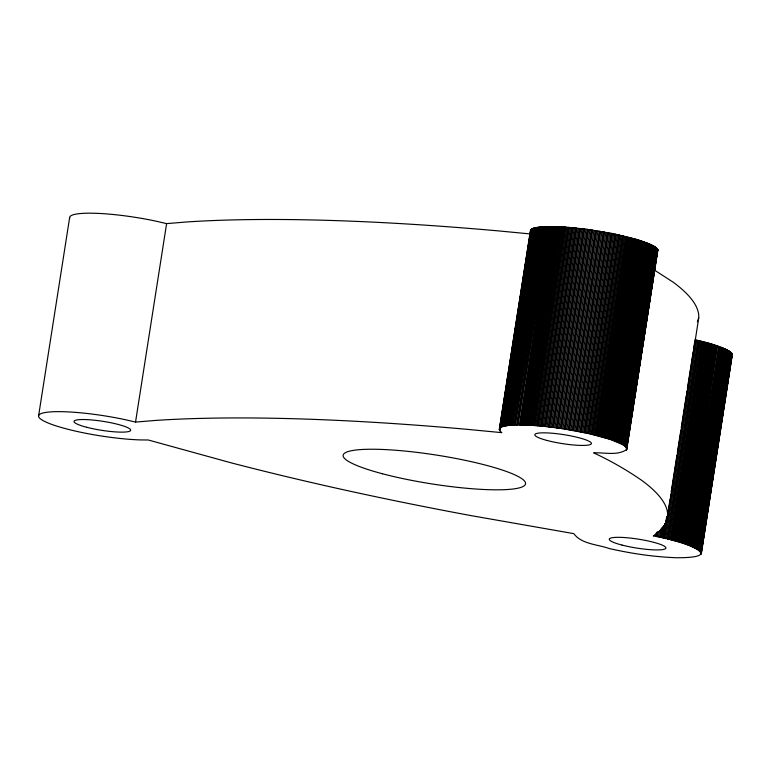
<?xml version="1.0" encoding="UTF-8"?>
<svg xmlns="http://www.w3.org/2000/svg" width="771" height="771" viewBox="0 0 771 771"><rect width="100%" height="100%" fill="white"/><g stroke="black" fill="none" stroke-linecap="round" stroke-linejoin="round"><path stroke-width="1.16" d="M530.438 230.548L499.319 429.216L500.022 431.047L501.844 432.656L468.093 429.418A717.348 113.453 8.9 0 0 155.79 420.407L135.532 422.084L125.625 419.771A64.542 10.206 8.9 0 0 39.08 417.506A64.542 10.206 8.9 0 0 139.985 439.913L148.311 440L231.165 462.841C310.337 483.407 390.367 500.601 470.782 515.568L573.855 533.648C581.276 544.143 597.891 544.471 609.418 548.586C631.391 553.549 653.789 556.893 676.312 557.732C735.399 558.011 670.953 537.387 653.259 535.999C658.183 532.154 664.959 527.778 665.961 521.206L667.647 516.435A717.348 113.453 8.9 0 0 642.156 480.67C626.823 470.011 610.593 460.721 593.641 452.856C604.223 452.326 617.638 456.018 626.736 449.454L657.711 249.476L655.552 247.231L650.608 244.474L635.699 239.174L612.415 233.565L587.3 229.363L562.107 226.857L544.056 226.645L532.684 228.553L530.593 230.144L530.901 232.293M38.55 416.138L69.631 217.682M135.532 422.084L166.603 223.629L186.861 221.952A717.348 113.453 8.9 0 1 499.174 230.963L530.593 233.979M499.377 429.871L530.718 229.951M499.473 430.102L530.891 229.758M499.627 430.449L531.046 229.565M499.675 430.565L500.051 428.194M499.319 429.216L500.08 427.934L531.248 229.382M500.08 427.934L531.508 229.209M500.427 427.664L531.739 229.035M500.658 427.491L531.894 228.958M500.822 427.404L532.029 228.871M500.948 427.317L532.366 228.708M501.295 427.163L532.684 228.553M501.603 426.999L532.877 228.476M501.805 426.932L533.05 228.399M501.969 426.855L533.474 228.255M502.393 426.71L533.869 228.11M502.788 426.565L534.11 228.043M503.029 426.498L534.313 227.975M503.241 426.43L534.814 227.85M503.742 426.305L535.296 227.724M504.215 426.17L535.566 227.667M504.494 426.122L535.816 227.599M504.745 426.055L505.323 425.949L536.394 227.493M505.323 425.949L505.872 425.833L536.953 227.387M505.872 425.833L537.262 227.339M506.19 425.785L537.551 227.281M506.47 425.737L507.125 425.65L538.206 227.194M507.125 425.65L507.752 425.553L538.833 227.098M507.752 425.553L539.18 227.059M508.108 425.515L539.507 227.011M508.426 425.467L509.159 425.399L540.23 226.944M509.159 425.399L509.853 425.322L540.934 226.867M509.853 425.322L541.319 226.838M510.238 425.293L541.676 226.799M510.604 425.255L511.395 425.197L542.476 226.751M511.395 425.197L512.166 425.139L543.247 226.684M512.166 425.139L543.661 226.664M512.58 425.12L544.056 226.645M512.985 425.091L513.843 425.062L544.914 226.607M513.843 425.062L514.681 425.023L545.752 226.568M514.681 425.023L546.205 226.558M515.124 425.004L546.639 226.539M515.558 424.994L516.483 424.975L547.555 226.52M516.483 424.975L517.38 424.956L548.46 226.501M517.38 424.956L548.942 226.501M517.861 424.946L549.395 226.491M518.324 424.946L519.307 424.946L550.378 226.491M519.307 424.946L520.261 424.937L551.342 226.491M520.261 424.937L520.772 424.946L551.853 226.501M520.772 424.946L521.263 424.946L552.344 226.501M521.263 424.946L522.295 424.975L553.376 226.52M522.295 424.975L523.316 424.985L554.397 226.529M523.316 424.985L523.856 425.004L554.927 226.549M523.856 425.004L524.367 425.014L555.448 226.558M524.367 425.014L525.456 425.052L556.537 226.597M525.456 425.052L526.526 425.091L557.606 226.635M526.526 425.091L527.085 425.11L558.165 226.664M527.085 425.11L527.624 425.129L558.705 226.684M527.624 425.129L528.761 425.197L559.842 226.741M528.761 425.197L529.879 425.245L560.96 226.79M529.879 425.245L530.458 425.284L561.539 226.828M530.458 425.284L531.026 425.313L562.107 226.857M531.026 425.313L532.202 425.39L563.283 226.934M532.202 425.39L533.368 425.457L564.439 227.002M533.368 425.457L533.966 425.496L565.037 227.05M533.966 425.496L534.554 425.534L565.625 227.088M534.554 425.534L535.768 425.631L566.839 227.175M535.768 425.631L536.963 425.717L568.044 227.272M536.963 425.717L537.58 425.775L568.661 227.32M537.58 425.775L538.187 425.823L569.268 227.368M538.187 425.823L539.44 425.929L570.511 227.484M539.44 425.929L540.673 426.035L571.745 227.59M540.673 426.035L541.3 426.103L572.381 227.647M541.3 426.103L541.926 426.161L573.007 227.705M541.926 426.161L543.198 426.286L574.279 227.831M543.198 426.286L544.461 426.411L575.542 227.956M544.461 426.411L545.107 426.479L576.188 228.023M545.107 426.479L545.743 426.546L576.824 228.091M545.743 426.546L547.044 426.691L578.125 228.235M547.044 426.691L548.335 426.826L579.407 228.38M548.335 426.826L548.991 426.912L580.062 228.457M548.991 426.912L549.636 426.98L580.708 228.524M549.636 426.98L550.947 427.144L582.028 228.688M550.947 427.144L552.258 427.298L583.339 228.842M552.258 427.298L552.923 427.385L583.994 228.929M552.923 427.385L553.578 427.462L584.649 229.016M553.578 427.462L554.908 427.645L585.979 229.189M554.908 427.645L556.228 427.818L587.3 229.363M556.228 427.818L556.893 427.905L587.965 229.45M556.893 427.905L557.558 427.992L588.63 229.546M557.558 427.992L558.888 428.184L589.969 229.739M558.888 428.184L560.218 428.377L591.299 229.922M560.218 428.377L560.893 428.474L591.964 230.018M560.893 428.474L561.558 428.57L592.629 230.115M561.558 428.57L562.888 428.772L593.969 230.327M562.888 428.772L564.227 428.975L595.308 230.519M626.736 449.454L626.168 447.209L623.267 444.886L610.362 439.403L588.851 433.61L564.892 429.081L595.973 230.635M565.567 429.187L596.638 230.731M566.897 429.408L597.968 230.953M568.227 429.62L599.308 231.165M568.892 429.736L599.973 231.281M569.557 429.842L600.638 231.387M570.887 430.073L601.958 231.618M572.217 430.295L603.288 231.849M572.872 430.42L603.944 231.965M573.528 430.536L604.609 232.081M574.838 430.777L605.919 232.322M576.159 431.018L607.24 232.563M576.804 431.143L607.885 232.688M577.46 431.259L608.541 232.803M578.751 431.509L609.832 233.064M580.052 431.76L611.133 233.305M580.688 431.895L611.769 233.44M581.334 432.02L612.415 233.565M582.606 432.28L613.677 233.825M583.878 432.541L614.959 234.085M584.505 432.676L615.586 234.22M585.141 432.801L616.212 234.345M586.374 433.071L617.455 234.615M587.627 433.341L618.699 234.885M588.234 433.475L619.315 235.02M588.851 433.61L619.932 235.155M590.056 433.89L621.137 235.434M591.27 434.16L622.351 235.714M591.868 434.304L622.939 235.849M592.465 434.439L623.546 235.993M593.631 434.728L624.712 236.273M594.807 435.008L625.888 236.552M595.376 435.152L626.457 236.697M595.964 435.297L627.045 236.842M597.082 435.586L628.163 237.131M598.229 435.866L629.3 237.42M598.768 436.02L629.849 237.564M599.327 436.164L630.408 237.709M600.407 436.453L631.488 237.998M601.496 436.743L632.577 238.287M602.016 436.887L633.097 238.441M602.556 437.041L633.637 238.586M603.577 437.33L634.658 238.875M604.618 437.629L635.699 239.174M605.11 437.774L636.191 239.318M605.62 437.918L636.701 239.473M606.594 438.217L637.665 239.762M607.577 438.516L638.658 240.06M608.04 438.66L639.12 240.215M608.521 438.815L639.602 240.359M609.437 439.113L640.508 240.658M610.362 439.403L641.433 240.957M610.796 439.557L641.867 241.101M611.249 439.701L642.32 241.256M612.087 440L643.168 241.545M612.955 440.299L644.036 241.843M613.359 440.443L644.431 241.988M613.774 440.598L644.855 242.142M614.554 440.887L645.635 242.431M615.354 441.185L646.435 242.73M615.721 441.33L646.802 242.875M616.106 441.475L647.187 243.019M616.819 441.764L647.891 243.318M617.552 442.062L648.623 243.607M617.879 442.207L648.951 243.752M618.236 442.352L649.307 243.896M618.862 442.641L649.943 244.185M619.527 442.93L650.608 244.474M619.817 443.065L650.897 244.619M620.135 443.209L651.216 244.764M620.694 443.498L651.774 245.043M621.281 443.778L652.362 245.323M621.532 443.913L652.613 245.467M621.821 444.057L652.892 245.602M622.303 444.337L653.374 245.882M622.804 444.607L653.885 246.161M623.026 444.742L654.097 246.296M623.267 444.886L654.338 246.431M623.672 445.156L654.743 246.701M624.096 445.426L655.177 246.971M624.269 445.551L655.35 247.096M624.471 445.686L655.552 247.231M624.799 445.946L655.87 247.491M625.146 446.207L656.227 247.751M625.281 446.332L656.362 247.886M625.445 446.467L656.516 248.011M625.686 446.717L656.757 248.262M625.956 446.968L657.027 248.513M626.042 447.093L657.123 248.638M626.168 447.209L657.239 248.763M626.322 447.45L657.403 248.994M626.505 447.691L657.586 249.245M626.409 449.05L657.634 249.361M626.37 450.052L657.788 249.708M626.553 449.859L657.894 249.939M655.832 536.5L656.391 532.944M656.468 536.635L657.21 531.884M657.104 536.761L657.856 532.009M658.367 537.03L659.292 531.084M659.629 537.291L660.94 528.973M660.255 537.426L661.74 527.923M660.882 537.56L662.559 526.863M661.769 537.753L663.629 525.87M662.453 537.907L664.679 523.644M663.349 538.1L666.693 516.715M663.947 538.235L670.095 499.02M670.462 496.649L670.837 494.269M671.204 491.898L676.977 455.054M677.352 452.683L680.88 430.102M681.256 427.722L686.277 395.639M686.653 393.258L687.028 390.887M687.395 388.507L693.168 351.672M693.534 349.292L694.844 340.975M667.647 516.435L698.728 317.98A717.348 113.453 8.9 0 0 673.228 282.225L654.271 269.975M664.563 538.38L695.644 339.924L695.028 339.789M665.758 538.659L696.83 340.204L695.644 339.924M666.963 538.929L698.034 340.483L696.83 340.204M667.541 539.074L698.622 340.618L698.034 340.483M668.139 539.218L699.22 340.763L698.622 340.618M669.295 539.498L700.367 341.042L699.22 340.763M670.462 539.787L701.533 341.331L700.367 341.042M671.021 539.931L702.092 341.476L701.533 341.331M671.599 540.066L702.67 341.62L702.092 341.476M672.707 540.355L703.778 341.91L702.67 341.62M673.825 540.644L704.906 342.199L703.778 341.91M674.365 540.799L705.436 342.343L704.906 342.199M674.914 540.943L705.995 342.488L705.436 342.343M675.974 541.232L707.055 342.777L705.995 342.488M677.054 541.521L708.125 343.076L707.055 342.777M677.564 541.676L708.636 343.22L708.125 343.076M678.095 541.82L709.166 343.365L708.636 343.22M679.097 542.119L710.168 343.664L709.166 343.365M680.118 542.408L711.199 343.962L710.168 343.664M680.6 542.562L711.681 344.107L711.199 343.962M681.101 542.707L712.182 344.251L711.681 344.107M682.056 543.006L713.127 344.55L712.182 344.251M683.019 543.304L714.1 344.849L713.127 344.55M683.472 543.449L714.1 344.849M683.944 543.603L715.025 345.148L714.553 344.994M684.831 543.892L715.912 345.447L715.025 345.148M685.737 544.191L716.818 345.736L715.912 345.447M686.161 544.345L716.818 345.736M686.604 544.49L717.242 345.89M687.433 544.789L718.505 346.333L717.685 346.034M688.272 545.078L719.353 346.632L718.505 346.333M688.657 545.232L719.353 346.632M689.072 545.376L719.738 346.777M689.823 545.675L720.904 347.22L720.153 346.921M690.604 545.964L721.685 347.509L720.904 347.22M690.961 546.109L721.685 347.509M691.336 546.253L722.032 347.654M692.021 546.552L723.092 348.097L722.408 347.808M692.724 546.841L723.805 348.386L723.092 348.097M693.042 546.986L723.805 348.386M693.389 547.131L724.123 348.531M693.996 547.41L725.077 348.964L724.461 348.675M694.632 547.699L725.704 349.244L725.077 348.964M694.912 547.844L725.704 349.244M695.22 547.988L725.993 349.388M695.75 548.268L726.831 349.812L726.292 349.533M696.309 548.547L727.39 350.092L726.831 349.812M696.55 548.682L727.39 350.092M696.82 548.827L727.631 350.227M697.273 549.097L728.354 350.641L727.901 350.371M697.755 549.376L728.836 350.921L728.354 350.641M697.957 549.511L728.836 350.921M698.189 549.646L729.038 351.056M698.565 549.906L729.27 351.19M698.969 550.176L729.645 351.451M699.133 550.301L730.05 351.721M699.316 550.436L730.204 351.855M699.615 550.696L730.397 351.981M700.058 551.082L730.696 352.241M700.203 551.207L731.014 352.501M700.415 551.448L731.284 352.752M700.743 551.824L731.496 353.002M700.849 551.94L731.737 353.253M700.974 552.181L731.92 353.494M701.128 552.422L732.055 353.725M701.138 553.25L732.209 353.966M701.138 554.147L732.248 354.082M701.263 553.954L732.354 354.419M732.45 354.862L732.036 355.99M697.379 321.796L698.728 317.98M657.297 251.789L657.923 250.373M564.227 428.975L564.892 429.081M166.603 223.629L156.706 221.316A64.542 10.206 8.9 0 0 69.766 218.347M622.014 545.078A28.681 4.539 8.9 0 0 665.884 548.2A28.681 4.539 8.9 0 0 624.867 537.58A28.681 4.539 8.9 0 0 622.014 545.078M86.728 427.279A28.681 4.539 8.9 0 0 130.627 430.42A28.681 4.539 8.9 0 0 89.658 419.79A28.681 4.539 8.9 0 0 86.728 427.279M547.159 440.492A28.681 4.539 8.9 0 0 591.357 443.778A28.681 4.539 8.9 0 0 550.764 433.119A28.681 4.539 8.9 0 0 547.159 440.492M382.522 473.78A92.308 14.601 8.9 0 0 525.273 484.593A92.308 14.601 8.9 0 0 395.244 450.216A92.308 14.601 8.9 0 0 382.522 473.78"/></g></svg>
